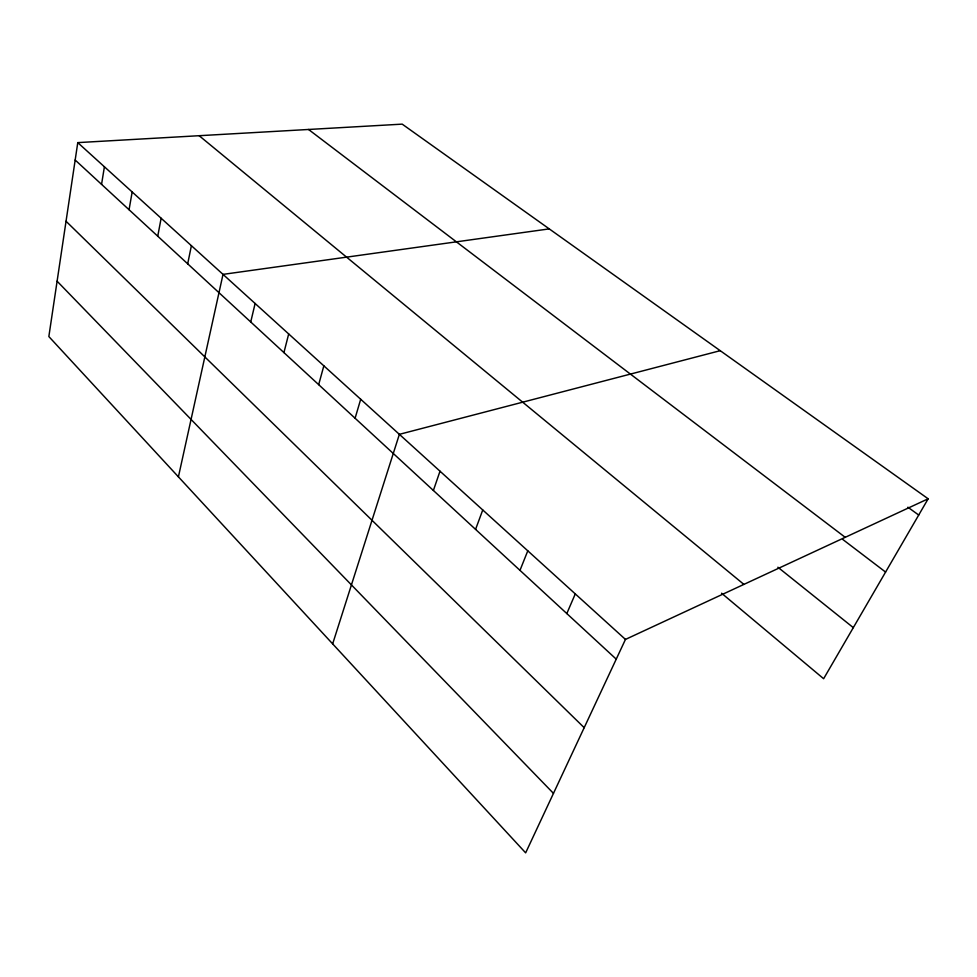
<?xml version="1.0" encoding="UTF-8"?>
<svg xmlns="http://www.w3.org/2000/svg" width="977" height="977" viewBox="0 0 977 977"><rect width="100%" height="100%" fill="white"/><g stroke="black" fill="none" stroke-linecap="round" stroke-linejoin="round"><path stroke-width="1.47" d="M77.769 142.618L48.85 336.552L525.65 852.86L625.463 639.422L928.15 498.795L402.206 124.14L77.769 142.618L625.463 639.422M101.559 184.36L104.405 166.786M129.062 209.725L132.164 191.968M157.749 236.19L161.132 218.25M187.694 263.814L191.394 245.691M178.412 476.849L223.012 274.378L549.245 228.887M250.735 321.97L255.119 303.493M283.928 352.599L288.691 333.939M318.673 384.645L323.839 365.838M355.091 418.241L360.696 399.263M332.656 643.88L399.373 434.338L720.22 350.682M433.385 490.478L440.004 471.195M475.567 529.387L482.748 509.97M519.984 570.36L527.788 550.82M566.807 613.556L575.282 593.906M928.15 498.795L823.635 678.722L721.563 593.21M907.877 507.197L918.71 515.038M308.549 129.477L845.215 537.326M842.895 539.548L885.589 572.07M777.875 567.222L853.312 627.637M199.149 135.705L743.9 584.405M75.168 160.02L616.243 659.157M66.045 221.254L584.197 727.682M57.106 281.205L553.471 793.373"/></g></svg>
